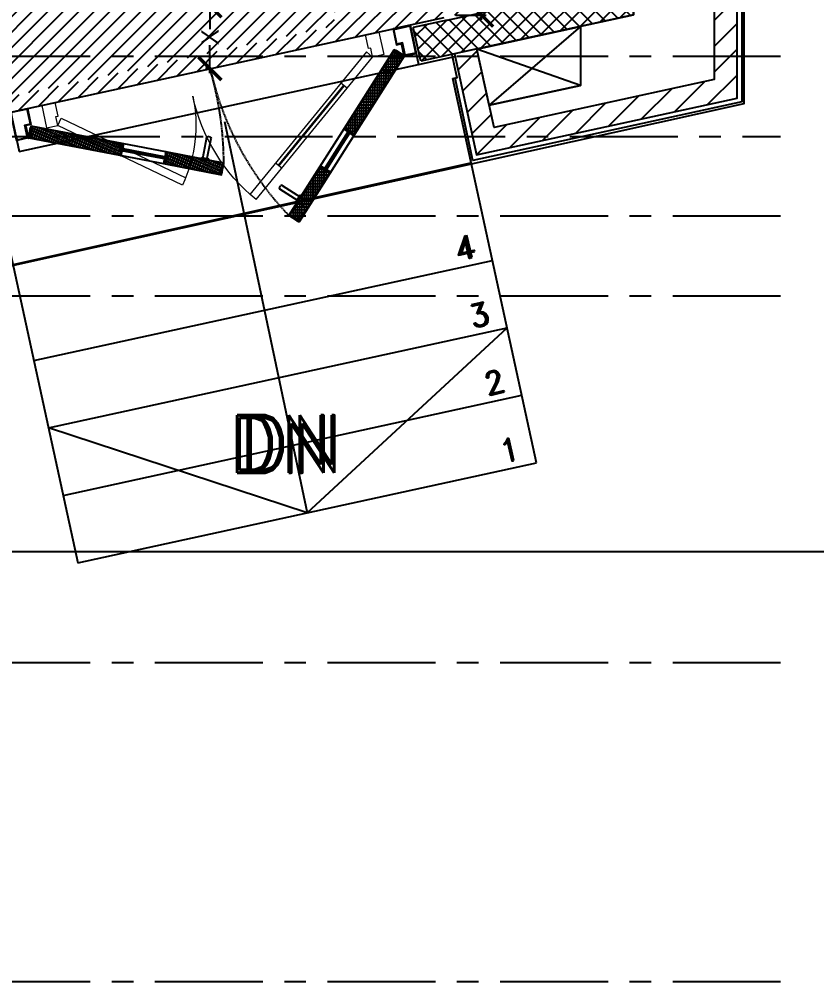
# Model space of a CAD drawing. Header units: millimetres. Extents: x -661525 to 498941, y 282148 to 1359693.
# Drawn here: x -321920 to -318454, y 439052 to 443233 of the extents above; entities that cross this region are included whole.
import ezdxf

# ---------------------------------------------------------------- set-up
doc = ezdxf.new("R2010")
doc.units = ezdxf.units.MM
doc.header["$LTSCALE"] = 2.5
doc.header["$PDMODE"] = 35
doc.header["$PDSIZE"] = 15
doc.linetypes.add('CENTER', pattern=[2, 1.25, -0.25, 0.25, -0.25])
doc.linetypes.add('HIDDEN', pattern=[0.375, 0.25, -0.125])
doc.layers.get('0').update_dxf_attribs({"linetype": 'CONTINUOUS'})
doc.layers.get('DEFPOINTS').update_dxf_attribs({"linetype": 'CONTINUOUS'})
for name, color, linetype in [('00', 5, 'CONTINUOUS'), ('A-ANNO-DIMS-100', 11, 'CONTINUOUS'), ('A-ANNO-GRID', 5, 'CENTER'), ('A-ANNO-TEXT', 7, 'CONTINUOUS'), ('A-DOOR-JAMB', 8, 'CONTINUOUS'), ('A-ELEV', 8, 'CONTINUOUS'), ('A-ELEV-MEDM', 34, 'CONTINUOUS'), ('A-ELEV-THIN', 8, 'CONTINUOUS'), ('A-WALL', 8, 'CONTINUOUS'), ('A-WALL-1', 8, 'CONTINUOUS'), ('A-WALL-PATT-125', 8, 'CONTINUOUS'), ('A-WALL-PATT-150', 8, 'CONTINUOUS'), ('A-WALL-PLAS', 8, 'CONTINUOUS'), ('CEILING', 11, 'CONTINUOUS'), ('I-ANNO-PATT-2.5', 5, 'CONTINUOUS'), ('I-GLAZ', 9, 'CONTINUOUS')]:
    doc.layers.add(name, color=color, linetype=linetype)
doc.layers.add('DOORS', color=10, linetype='CONTINUOUS', lineweight=9)
doc.styles.add('ARIAL', font='arial.ttf')
doc.styles.add('COMPLEX', font='complex.shx', dxfattribs={"width": 0.8})
doc.styles.add('ROMAND', font='ROMAND')
doc.dimstyles.new('TICK100', dxfattribs={"dimtxt": 250, "dimasz": 200, "dimexe": 150, "dimexo": 10, "dimgap": 50, "dimtad": 0, "dimdec": 0, "dimrnd": 5, "dimzin": 1, "dimdsep": 46, "dimtxsty": 'COMPLEX', "dimblk1": 'ARCHTICK', "dimblk2": 'ARCHTICK', "dimsah": 1, "dimcen": 0.09375, "dimdle": 150, "dimclrd": 11, "dimclre": 11, "dimclrt": 7, "dimadec": 0, "dimazin": 0, "dimtfac": 1, "dimtdec": 0, "dimtofl": 0, "dimtmove": 0, "dimatfit": 3, "dimldrblk": 'OPEN90', "dimfxl": 1, "dimtolj": 1, "dimtzin": 1, "dimarcsym": 0})

# ---------------------------------------------------------------- blocks, each defined once
blk = doc.blocks.new('_ARCHTICK')
at = {"color": 0, "linetype": 'ByBlock', "const_width": 0.15}
blk.add_lwpolyline([(-0.5, -0.5), (0.5, 0.5)], dxfattribs=at)
blk = doc.blocks.new('*D276')
at = {"layer": 'CEILING', "color": 8, "lineweight": -2, "transparency": 16777216}
for p, q in [((-321091.2, 443311.8), (-321091.2, 443189.5)), ((-321091.2, 443291.8), (-321111.2, 443291.8)), ((-321091.2, 442998.6), (-321091.2, 443120.8)), ((-321089.3, 443018.6), (-321111.2, 443018.6))]:
    blk.add_line(p, q, dxfattribs=at)
at = {"layer": 'DEFPOINTS', "color": 0, "transparency": 16777216}
for p in [(-321091.2, 443291.8), (-321091.2, 443018.6), (-321089.3, 443018.6)]:
    blk.add_point(p, dxfattribs=at)
at = {"layer": 'CEILING', "color": 8, "lineweight": -2, "transparency": 16777216, "xscale": 100, "yscale": 100, "zscale": 100}
for p, rotation in [((-321091.2, 443291.8), 90), ((-321091.2, 443018.6), 270)]:
    blk.add_blockref('_ARCHTICK', p, dxfattribs=dict(at, rotation=rotation))
at = {"layer": 'CEILING', "color": 1, "transparency": 16777216, "insert": (-321091.2, 443155.2), "char_height": 75, "attachment_point": 5, "rotation": 90, "style": 'ARIAL'}
blk.add_mtext('\\A1;X', dxfattribs=at)
blk = doc.blocks.new('*D279')
at = {"layer": 'CEILING', "color": 8, "lineweight": -2, "transparency": 16777216}
for p, q in [((-319910.9, 444195.2), (-319910.9, 443794.7)), ((-319914.1, 444175.2), (-319890.9, 444175.2)), ((-319910.9, 443231.1), (-319910.9, 443631.6)), ((-320023.4, 443251.1), (-319890.9, 443251.1))]:
    blk.add_line(p, q, dxfattribs=at)
at = {"layer": 'DEFPOINTS', "color": 0, "transparency": 16777216}
for p in [(-319914.1, 444175.2), (-319910.9, 444175.2), (-320023.4, 443251.1)]:
    blk.add_point(p, dxfattribs=at)
at = {"layer": 'CEILING', "color": 8, "lineweight": -2, "transparency": 16777216, "xscale": 100, "yscale": 100, "zscale": 100}
for p, rotation in [((-319910.9, 444175.2), 90), ((-319910.9, 443251.1), 270)]:
    blk.add_blockref('_ARCHTICK', p, dxfattribs=dict(at, rotation=rotation))
at = {"layer": 'CEILING', "color": 1, "transparency": 16777216, "insert": (-319910.9, 443713.1), "char_height": 75, "attachment_point": 5, "rotation": 90, "style": 'ARIAL'}
blk.add_mtext('\\A1;EQ.', dxfattribs=at)
blk = doc.blocks.new('DOOR HANDLE IN PLAN')
at = {"color": 0, "ltscale": 25}
for p, q in [((62658.6, 114796), (62658.6, 114806)), ((62663.6, 114811), (62758.6, 114811)), ((62758.6, 114791), (62663.6, 114791)), ((62752.6, 114817), (62758.6, 114817)), ((62752.6, 114817), (62752.6, 114785)), ((62752.6, 114785), (62758.6, 114785))]:
    blk.add_line(p, q, dxfattribs=at)
for centre, start, end in [((62663.6, 114806), 90, 180), ((62663.6, 114796), 180, 270)]:
    blk.add_arc(centre, 5, start, end, dxfattribs=at)
blk = doc.blocks.new('door frame')
at = {"layer": 'A-DOOR-JAMB'}
blk.add_lwpolyline([(265482.3, 912565.9), (265492.3, 912565.9), (265492.3, 912563.9), (265484.3, 912563.9), (265484.3, 912517.9), (265539.3, 912517.9), (265539.3, 912492.9), (265605.3, 912492.9), (265605.3, 912563.9), (265597.3, 912563.9), (265597.3, 912565.9), (265607.3, 912565.9), (265607.3, 912490.9), (265537.3, 912490.9), (265537.3, 912515.9), (265482.3, 912515.9), (265482.3, 912565.9)], dxfattribs=at)
at = {"layer": 'DEFPOINTS'}
blk.add_lwpolyline([(265492.3, 912565.9), (265597.3, 912565.9)], dxfattribs=at)
blk = doc.blocks.new('900d')
at = {"layer": 'DOORS', "color": 8, "linetype": 'ByBlock'}
blk.add_line((-899.1, 0), (600.9, 0), dxfattribs=at)
at = {"layer": 'DOORS', "color": 84}
for p, q in [((-849.1, -100), (-827.4, -72.6)), ((-827.4, -72.6), (-201.4, -569.6)), ((529.4, -72.4), (56.4, -440.2)), ((550.9, -100), (529.4, -72.4)), ((-222.6, -597.5), (-849.1, -100)), ((77.2, -468.3), (550.9, -100)), ((-712.4, -208.6), (-690.6, -181.2)), ((-360, -488.4), (-338.2, -461))]:
    blk.add_line(p, q, dxfattribs=at)
at = {"layer": 'DOORS', "color": 4}
for p, q in [((-350.3, -476.3), (-702.7, -196.4)), ((-347.8, -473.1), (-700.3, -193.3))]:
    blk.add_line(p, q, dxfattribs=at)
at = {"layer": 'DOORS', "color": 84}
for points in [[(-839.1, 0), (-899.1, 0), (-899.1, -100), (-849.1, -100), (-849.1, -60), (-839.1, -60)], [(540.9, 0), (600.9, 0), (600.9, -100), (550.9, -100), (550.9, -60), (540.9, -60)]]:
    blk.add_lwpolyline(points, close=True, dxfattribs=at)
for centre, radius, start, end in [((-849.1, -100), 800, 321.5499, 0), ((550.9, -100), 600, 180, 217.8707)]:
    blk.add_arc(centre, radius, start, end, dxfattribs=at)

msp = doc.modelspace()

# ---------------------------------------------------------------- hatches: boundary and pattern name
at = {"layer": 'A-WALL-PATT-125'}
h = msp.add_hatch(dxfattribs=at)
h.set_pattern_fill('ANSI31', color=254, scale=25, angle=360, style=0)
h.set_pattern_definition([(45, (255900.18, -437222.61), (-56.126601, 56.126601), [])])
h.paths.add_polyline_path([(-320028.9, 443083), (-319933, 442643.4), (-318800.6, 442890.4), (-318800.6, 443652.8), (-319250.6, 443652.8), (-319250.6, 443552.8), (-318900.6, 443552.8), (-318900.6, 442970.9), (-319856.6, 442762.4), (-319931.2, 443104.4)])
at = {"layer": 'A-WALL-PATT-150'}
h = msp.add_hatch(dxfattribs=at)
h.set_pattern_fill('ANSI37', color=254, scale=15, angle=360, style=0)
h.set_pattern_definition([(45, (2e-09, -328214.335), (-33.6759605, 33.6759605), []), (135, (2e-09, -328214.335), (-33.6759605, -33.6759605), [])])
h.paths.add_polyline_path([(-319466.9, 443359.2), (-319434.9, 443212.6), (-319250.6, 443252.8), (-319250.6, 443652.8), (-319400.6, 443652.8), (-319400.6, 443373.6)])
h.paths.add_polyline_path([(-319434.9, 443212.6), (-319466.9, 443359.2), (-320207.4, 443197.6), (-320175.5, 443051.1)])
at = {"layer": 'CEILING', "transparency": 33554607}
h = msp.add_hatch(dxfattribs=at)
h.set_pattern_fill('ANSI31', color=254, scale=15)
h.set_pattern_definition([(45, (-674992.925, 1033030.065), (-33.6759605, 33.6759605), [])])
h.paths.add_polyline_path([(-322689.3, 442555), (-322713.1, 442664.3), (-324225.6, 442334.4), (-324225.6, 442219.9)])
h.paths.add_polyline_path([(-320550.6, 443204.7), (-320550.6, 443291.8), (-324100.6, 443291.8), (-324100.6, 443097.6), (-322584.3, 443097.6), (-322584.3, 442761.1)], flags=0)
h.paths.add_polyline_path([(-319300.6, 445129.8), (-319480.6, 445129.8), (-319480.6, 444175.2), (-319300.6, 444175.2)])
h.paths.add_polyline_path([(-320550.6, 443204.7), (-320550.6, 443291.8), (-324100.6, 443291.8), (-324100.6, 443097.6), (-322584.3, 443097.6), (-322584.3, 442761.1)], flags=16)
h.paths.add_polyline_path([(-324100.6, 442761.1), (-324148.5, 442761.1), (-324148.5, 443097.6), (-324100.6, 443097.6), (-324100.6, 443291.8), (-324225.6, 443291.8), (-324225.6, 442334.4), (-319836.3, 443291.8), (-324100.6, 443291.8), (-324100.6, 443097.6), (-322584.3, 443097.6), (-322584.3, 442761.1), (-324100.6, 442430.3)])
h.paths.add_polyline_path([(-322584.3, 442761.1), (-324100.6, 442761.1), (-324100.6, 442430.3)], flags=17)
h.paths.add_polyline_path([(-320100.6, 445112.1), (-320550.6, 445112.1), (-320550.6, 444175.2), (-320181.9, 444175.2, -0.359988), (-320100.6, 444273.4)])
h.paths.add_polyline_path([(-319480.6, 445129.8), (-320001.6, 445129.8), (-320001.6, 445112.1), (-320081.9, 445112.1), (-320081.9, 444275.2, -0.414214), (-319981.9, 444175.2), (-319480.6, 444175.2)])
h.paths.add_polyline_path([(-319300.6, 444175.2), (-319480.6, 444175.2), (-319480.6, 443438), (-320081.9, 443306.9), (-320081.9, 443291.8), (-319836.6, 443291.8), (-319412.6, 443384.3), (-319412.6, 443665.8), (-319306.6, 443665.8), (-319300.6, 443667.8)])
h.paths.add_polyline_path([(-319480.6, 444175.2), (-319981.9, 444175.2, -0.414214), (-320081.9, 444075.2), (-320081.9, 443306.9), (-319480.6, 443438)])
h.paths.add_polyline_path([(-320100.6, 444077, -0.359988), (-320181.9, 444175.2), (-320550.6, 444175.2), (-320550.6, 443291.8), (-320100.6, 443291.8)])
h.paths.add_polyline_path([(-320550.6, 444175.2), (-320857.1, 444175.2), (-320857.1, 443891.8), (-320857.1, 443291.8), (-320550.6, 443291.8)])
h.paths.add_polyline_path([(-319480.6, 453554.4), (-320100.6, 453554.4), (-320100.6, 453491.8), (-319657.1, 453491.8), (-319657.1, 452891.8), (-319657.1, 452291.8), (-319657.1, 451691.8), (-319657.1, 451091.8), (-319657.1, 450491.8), (-319657.1, 449891.8), (-319657.1, 449291.8), (-319657.1, 448691.8), (-319480.6, 448691.8)])
h.paths.add_polyline_path([(-319300.6, 453554.4), (-319480.6, 453554.4), (-319480.6, 448691.8), (-319300.6, 448691.8), (-319300.6, 448841.8), (-319412.6, 448841.8), (-319412.6, 449465.8), (-319300.6, 449465.8), (-319300.6, 451241.8), (-319412.6, 451241.8), (-319412.6, 451865.8), (-319300.6, 451865.8)])
h.paths.add_polyline_path([(-319480.6, 448691.8), (-319657.1, 448691.8), (-319657.1, 448091.8), (-319657.1, 447491.8), (-319657.1, 446891.8), (-320100.6, 446891.8), (-320100.6, 446360.1), (-319891.1, 446360.1), (-319480.6, 446449.6)])
h.paths.add_polyline_path([(-319300.6, 448691.8), (-319480.6, 448691.8), (-319480.6, 446449.6), (-319891.1, 446360.1), (-319424.6, 446360.1), (-319424.6, 446477.8), (-319300.6, 446477.8)])
h.paths.add_polyline_path([(-320100.6, 446891.8), (-320257.1, 446891.8), (-320550.6, 446891.8), (-320550.6, 446360.1), (-320100.6, 446360.1)])
h.paths.add_polyline_path([(-320550.6, 446891.8), (-320857.1, 446891.8), (-320857.1, 446291.8), (-320857.1, 446149.5), (-320649.6, 446194.7), (-320649.6, 446360.1), (-320550.6, 446360.1)], flags=17)
h.paths.add_polyline_path([(-321237.6, 453903.8), (-321818.3, 453903.8), (-321818.3, 453802.8), (-321237.6, 453802.8)])
h.paths.add_polyline_path([(-320100.6, 453641.8), (-320550.6, 453641.8), (-320550.6, 453554.4), (-320100.6, 453554.4)])
h.paths.add_polyline_path([(-320100.6, 453554.4), (-320550.6, 453554.4), (-320550.6, 453491.8), (-320257.1, 453491.8), (-320100.6, 453491.8)])
h.paths.add_polyline_path([(-319412.6, 454091.8), (-320013.6, 454091.8), (-320013.6, 453903.8), (-319412.6, 453903.8)])
h.paths.add_polyline_path([(-319412.6, 453903.8), (-320013.6, 453903.8), (-320013.6, 453802.8), (-319480.6, 453802.8), (-319480.6, 453554.4), (-319300.6, 453554.4), (-319300.6, 453641.8), (-319412.6, 453641.8)])
h.paths.add_polyline_path([(-319480.6, 453802.8), (-320013.6, 453802.8), (-320013.6, 453641.8), (-320100.6, 453641.8), (-320100.6, 453554.4), (-319480.6, 453554.4)])
h.paths.add_polyline_path([(-324100.6, 453641.8), (-324213.6, 453641.8), (-324213.6, 453554.4), (-324100.6, 453554.4)])
h.paths.add_polyline_path([(-324100.6, 453554.4), (-324213.6, 453554.4), (-324213.6, 451041.8), (-324213.6, 450041.8), (-324213.6, 448791.8), (-324213.6, 448691.8), (-324100.6, 448691.8)])
h.paths.add_polyline_path([(-324100.6, 448691.8), (-324213.6, 448691.8), (-324213.6, 447791.8), (-324213.6, 446691.8), (-324213.6, 445691.8), (-324213.6, 443978.9), (-324218.3, 443291.8), (-324100.6, 443291.8), (-324100.6, 444981.8), (-323857.1, 445034.9), (-323857.1, 445091.8), (-323857.1, 445495.4), (-324100.6, 445442.3)])
h.paths.add_polyline_path([(-323382.6, 453802.8), (-324013.6, 453802.8), (-324013.6, 453641.8), (-324100.6, 453641.8), (-324100.6, 445442.3), (-323857.1, 445495.4), (-323857.1, 445691.8), (-323857.1, 446291.8), (-323857.1, 446891.8), (-323857.1, 447491.8), (-323857.1, 448091.8), (-323857.1, 448691.8), (-323857.1, 449291.8), (-323857.1, 449891.8), (-323857.1, 450491.8), (-323857.1, 451091.8), (-323857.1, 451691.8), (-323857.1, 452291.8), (-323857.1, 452891.8), (-323857.1, 453491.8), (-323257.1, 453491.8), (-322657.1, 453491.8), (-322057.1, 453491.8), (-321457.1, 453491.8), (-320857.1, 453491.8), (-320550.6, 453491.8), (-320550.6, 453641.8), (-320637.6, 453641.8), (-320637.6, 453791.8), (-321237.6, 453791.8), (-321818.3, 453794.1), (-321818.3, 453554.4), (-323382.6, 453554.4)])
h.paths.add_polyline_path([(-324687.6, 442945.1, -0.380122), (-324787, 443033.3), (-326282.3, 442856.4, -0.449147), (-326381.6, 442744.6), (-326381.6, 442604.4), (-325939.2, 442604.4), (-325939.2, 442267.9), (-326381.6, 442267.9), (-326381.6, 441932.8), (-324687.6, 442302.3)])
h.paths.add_polyline_path([(-324687.6, 443978.9), (-326381.6, 443978.9), (-326381.6, 442944.6, -0.380122), (-326282.3, 442856.4), (-324787, 443033.3, -0.449147), (-324687.6, 443145.1)])
h.paths.add_polyline_path([(-324587.6, 443045.1, -0.414214), (-324687.6, 442945.1), (-324687.6, 442302.3), (-324550.6, 442332.2)])
h.paths.add_polyline_path([(-324237.6, 443098.3), (-324550.6, 443061.3), (-324550.6, 442332.2), (-324687.6, 442302.3), (-324687.6, 442119.1), (-324237.6, 442217.2)])
h.paths.add_polyline_path([(-324237.6, 443978.9), (-324550.6, 443978.9), (-324550.6, 443061.3), (-324237.6, 443098.3)])
h.paths.add_polyline_path([(-324550.6, 443978.9), (-324687.6, 443978.9), (-324687.6, 443145.1, -0.380122), (-324588.3, 443056.8), (-324550.6, 443061.3)])
h.paths.add_polyline_path([(-328075.6, 443978.9), (-328100.6, 443990.9), (-328100.6, 441557.9), (-328075.6, 441494.8)])
h.paths.add_polyline_path([(-328100.6, 443978.9), (-328525.6, 443978.9), (-328525.6, 443478.9), (-328525.6, 442590.9), (-328175, 442632.4, -0.375232), (-328100.6, 442741)])
h.paths.add_polyline_path([(-326381.6, 443978.9), (-328015.1, 443978.9), (-328075.6, 443978.9), (-328075.6, 442744.2, -0.380122), (-327976.3, 442655.9), (-326481, 442832.9, -0.449147), (-326381.6, 442944.6)])
h.paths.add_polyline_path([(-327503.4, 442604.4), (-326381.6, 442604.4), (-326381.6, 442744.6, -0.380122), (-326481, 442832.9), (-327976.3, 442655.9, -0.449147), (-328075.6, 442544.2), (-328075.6, 441563.3), (-326381.6, 441932.8), (-326381.6, 442267.9), (-327503.4, 442267.9)])
h.paths.add_polyline_path([(-328100.6, 442547.3, -0.309428), (-328175, 442632.4), (-328525.6, 442590.9), (-328525.6, 441702.9), (-328525.6, 441396.6), (-328075.6, 441494.8), (-328075.6, 441563.3), (-328100.6, 441557.9)])
h.paths.add_polyline_path([(-328307.1, 441885.2), (-328307.1, 442103.2), (-328461.7, 442103.2), (-328461.7, 441885.2)], flags=24)
h.paths.add_polyline_path([(-328405, 443413.5), (-328192.6, 443413.5), (-328192.6, 443568), (-328405, 443568)], flags=24)
h.paths.add_polyline_path([(-328307.1, 443176.3), (-328307.1, 443394.3), (-328461.7, 443394.3), (-328461.7, 443176.3)], flags=24)
h.paths.add_polyline_path([(-327337.2, 443415.7), (-327119.2, 443415.7), (-327119.2, 443570.3), (-327337.2, 443570.3)], flags=24)
h.paths.add_polyline_path([(-324567, 443413.5), (-324354.6, 443413.5), (-324354.6, 443568), (-324567, 443568)], flags=9)
h.paths.add_polyline_path([(-324137.1, 449489), (-323924.8, 449489), (-323924.8, 449643.6), (-324137.1, 449643.6)], flags=9)
h.paths.add_polyline_path([(-321013.4, 453536), (-321013.4, 453748.3), (-321168, 453748.3), (-321168, 453536)], flags=24)
h.paths.add_polyline_path([(-320578.1, 444366.7), (-320360.1, 444366.7), (-320360.1, 444521.3), (-320578.1, 444521.3)], flags=9)
h.paths.add_polyline_path([(-320857.1, 446149.5), (-320857.1, 444175.2), (-320550.6, 444175.2), (-320550.6, 445112.1), (-320649.6, 445112.1), (-320649.6, 446194.7)])
h.paths.add_polyline_path([(-321012.8, 443101.6), (-321012.8, 443209), (-321167.3, 443209), (-321167.3, 443101.6)], flags=8)
h = msp.add_hatch(dxfattribs=at)
h.set_pattern_fill('ANSI31', color=256, scale=15)
h.set_pattern_definition([(45, (-320550.645, 442761.084), (-33.67596, 33.67596), [])])
h.paths.add_polyline_path([(-320550.6, 443204.7), (-320550.6, 443291.8), (-324100.6, 443291.8), (-324100.6, 443097.6), (-322584.3, 443097.6), (-322584.3, 442761.1)])
h.paths.add_polyline_path([(-321012.8, 443101.6), (-321012.8, 443209), (-321167.3, 443209), (-321167.3, 443101.6)], flags=25)
at = {"layer": 'I-ANNO-PATT-2.5', "ltscale": 25}
h = msp.add_hatch(dxfattribs=at)
h.set_pattern_fill('ANSI33', color=254, scale=2.4, angle=314.6799, style=0)
h.set_pattern_definition([(179.67990645, (-491770.604, -2213532.536), (-0.070950544, -12.69980102), []), (179.67990645, (-491776.918, -2213526.15), (-0.070950544, -12.69980102), [6.349999605, -3.174999803])])
h.paths.add_polyline_path([(-320290.4, 443099.5), (-320293.6, 443094.5), (-320251.3, 443067.7), (-320248.1, 443072.8)], flags=17)
h.paths.add_polyline_path([(-320248.1, 443072.8), (-320463.8, 442732.9), (-320506, 442759.7), (-320290.4, 443099.5)])
at = {"layer": 'I-ANNO-PATT-2.5', "linetype": 'ByBlock'}
h = msp.add_hatch(dxfattribs=at)
h.set_pattern_fill('SACNCR', color=254, scale=1.2, angle=44.6799, style=0)
h.set_pattern_definition([(269.67990645, (-491767.0506, -2213529.022), (2.3812126914, -0.013303227), []), (269.67990645, (-491768.248, -2213530.206), (2.3812126914, -0.013303227), [0, -2.381249852])])
h.paths.add_polyline_path([(-320290.4, 443099.5), (-320293.6, 443094.5), (-320251.3, 443067.7), (-320248.1, 443072.8)])
at = {"layer": 'I-ANNO-PATT-2.5', "ltscale": 25}
h = msp.add_hatch(dxfattribs=at)
h.set_pattern_fill('ANSI33', color=254, scale=2.4, angle=292.5177, style=0)
h.set_pattern_definition([(157.5177051, (-145368.589, -2102951.771), (-4.85645333, -11.7347706), []), (157.5177051, (-145372.028, -2102943.475), (-4.85645333, -11.7347706), [6.349999605, -3.174999803])])
h.paths.add_polyline_path([(-321868.2, 442768.1), (-321862.3, 442767), (-321871.7, 442717.9), (-321877.6, 442719)], flags=17)
h.paths.add_polyline_path([(-321877.6, 442719), (-321482.4, 442643), (-321472.9, 442692.1), (-321868.2, 442768.1)])
at = {"layer": 'I-ANNO-PATT-2.5', "linetype": 'ByBlock'}
h = msp.add_hatch(dxfattribs=at)
h.set_pattern_fill('SACNCR', color=254, scale=1.2, angle=22.5177, style=0)
h.set_pattern_definition([(247.51770512, (-145363.9732, -2102949.857), (2.2002694873, -0.910584999), []), (247.51770512, (-145365.5286, -2102950.5018), (2.2002694873, -0.910584999), [0, -2.381249852])])
h.paths.add_polyline_path([(-321868.2, 442768.1), (-321862.3, 442767), (-321871.7, 442717.9), (-321877.6, 442719)])
h = msp.add_hatch(dxfattribs=at)
h.set_pattern_fill('SACNCR', color=254, scale=1.2, angle=44.6799, style=0)
h.set_pattern_definition([(269.67990645, (-491770.6036, -2213532.536), (2.3812126914, -0.013303227), []), (269.67990645, (-491771.801, -2213533.72), (2.3812126914, -0.013303227), [0, -2.381249852])])
h.paths.add_polyline_path([(-320465.5, 442734), (-320465.5, 442734), (-320467.1, 442731.5), (-320464.6, 442729.8), (-320466.2, 442727.3), (-320484.7, 442739.1), (-320481.5, 442744.2)])
h.paths.add_polyline_path([(-320504.3, 442758.6), (-320504.3, 442758.6), (-320505.9, 442756.1), (-320508.5, 442757.7), (-320510.1, 442755.2), (-320491.5, 442743.4), (-320488.3, 442748.5)])
h.paths.add_polyline_path([(-320572.6, 442565.1), (-320572.6, 442565.1), (-320571, 442567.7), (-320568.5, 442566), (-320566.9, 442568.6), (-320585.5, 442580.4), (-320588.7, 442575.3)])
h.paths.add_polyline_path([(-320611.5, 442589.8), (-320611.5, 442589.8), (-320609.9, 442592.3), (-320612.4, 442593.9), (-320610.8, 442596.4), (-320592.2, 442584.7), (-320595.4, 442579.6)])
at = {"layer": 'I-ANNO-PATT-2.5', "ltscale": 25}
h = msp.add_hatch(dxfattribs=at)
h.set_pattern_fill('ANSI35', color=254, scale=1.2, angle=269.6799, style=0)
h.set_pattern_definition([(134.67990645, (-491770.6036, -2213532.536), (-4.515142516, -4.464972905), []), (134.67990645, (-491770.5786, -2213528.046), (-4.515142516, -4.464972905), [7.937499506, -1.587499901, 0, -1.587499901])])
h.paths.add_polyline_path([(-320516.3, 442689.4), (-320587.9, 442576.6), (-320590, 442576.1), (-320594.2, 442578.8), (-320594.6, 442580.9), (-320489.1, 442747.2), (-320487, 442747.6), (-320482.8, 442745), (-320482.3, 442742.9)])
at = {"layer": 'I-ANNO-PATT-2.5', "linetype": 'ByBlock'}
h = msp.add_hatch(dxfattribs=at)
h.set_pattern_fill('SACNCR', color=254, scale=1.2, angle=22.5177, style=0)
h.set_pattern_definition([(247.51770512, (-145368.5893, -2102951.771), (2.2002694873, -0.910584999), []), (247.51770512, (-145370.1447, -2102952.416), (2.2002694873, -0.910584999), [0, -2.381249852])])
h.paths.add_polyline_path([(-321482, 442645), (-321482, 442645), (-321479, 442644.4), (-321479.6, 442641.5), (-321476.7, 442640.9), (-321472.5, 442662.5), (-321478.4, 442663.7)])
h.paths.add_polyline_path([(-321473.3, 442690.2), (-321473.3, 442690.2), (-321470.4, 442689.6), (-321469.8, 442692.6), (-321466.8, 442692), (-321471, 442670.4), (-321476.9, 442671.5)])
h.paths.add_polyline_path([(-321285.6, 442607.2), (-321285.6, 442607.2), (-321288.5, 442607.8), (-321289.1, 442604.9), (-321292, 442605.4), (-321287.9, 442627), (-321282, 442625.9)])
h.paths.add_polyline_path([(-321276.9, 442652.4), (-321276.9, 442652.4), (-321279.8, 442653), (-321279.3, 442655.9), (-321282.2, 442656.5), (-321286.4, 442634.9), (-321280.5, 442633.8)])
at = {"layer": 'I-ANNO-PATT-2.5', "ltscale": 25}
h = msp.add_hatch(dxfattribs=at)
h.set_pattern_fill('ANSI35', color=254, scale=1.2, angle=247.5177, style=0)
h.set_pattern_definition([(112.51770512, (-145368.589, -2102951.771), (-5.865883474, -2.431852393), []), (112.51770512, (-145366.872, -2102947.622), (-5.865883474, -2.431852393), [7.937499506, -1.587499901, 0, -1.587499901])])
h.paths.add_polyline_path([(-321414.7, 442651.4), (-321283.5, 442626.2), (-321281.7, 442627.4), (-321280.8, 442632.3), (-321282, 442634), (-321475.4, 442671.2), (-321477.2, 442670), (-321478.1, 442665.1), (-321476.9, 442663.4)])
h = msp.add_hatch(dxfattribs=at)
h.set_pattern_fill('ANSI33', color=254, scale=2.4, angle=292.5177, style=0)
h.set_pattern_definition([(157.5177051, (-145368.589, -2102951.773), (-4.85645333, -11.7347706), []), (157.5177051, (-145372.028, -2102943.477), (-4.85645333, -11.7347706), [6.349999605, -3.174999803])])
h.paths.add_polyline_path([(-321276.5, 442654.4), (-321286, 442605.3), (-321040.5, 442558.1), (-321031, 442607.2), (-321276.5, 442654.4)])
h.paths.add_polyline_path([(-321031, 442607.2), (-321036.9, 442608.3), (-321046.3, 442559.2), (-321040.5, 442558.1)], flags=17)
at = {"layer": 'I-ANNO-PATT-2.5', "linetype": 'ByBlock'}
h = msp.add_hatch(dxfattribs=at)
h.set_pattern_fill('SACNCR', color=254, scale=1.2, angle=22.5177, style=0)
h.set_pattern_definition([(247.51770512, (-145368.5887, -2102951.7726), (2.2002694873, -0.910584999), []), (247.51770512, (-145370.1441, -2102952.4174), (2.2002694873, -0.910584999), [0, -2.381249852])])
h.paths.add_polyline_path([(-321031, 442607.2), (-321036.9, 442608.3), (-321046.3, 442559.2), (-321040.5, 442558.1)])
at = {"layer": 'I-ANNO-PATT-2.5', "ltscale": 25}
h = msp.add_hatch(dxfattribs=at)
h.set_pattern_fill('ANSI33', color=254, scale=2.4, angle=314.6799, style=0)
h.set_pattern_definition([(179.67990645, (-491770.603, -2213532.537), (-0.070950544, -12.69980102), []), (179.67990645, (-491776.917, -2213526.152), (-0.070950544, -12.69980102), [6.349999605, -3.174999803])])
h.paths.add_polyline_path([(-320613.2, 442590.8), (-320571, 442564), (-320704.9, 442353), (-320747.1, 442379.8), (-320613.2, 442590.8)])
h.paths.add_polyline_path([(-320747.1, 442379.8), (-320743.9, 442384.8), (-320701.7, 442358), (-320704.9, 442353)], flags=17)
at = {"layer": 'I-ANNO-PATT-2.5', "linetype": 'ByBlock'}
h = msp.add_hatch(dxfattribs=at)
h.set_pattern_fill('SACNCR', color=254, scale=1.2, angle=44.6799, style=0)
h.set_pattern_definition([(269.67990645, (-491770.6025, -2213532.5371), (2.3812126914, -0.013303227), []), (269.67990645, (-491771.7998, -2213533.721), (2.3812126914, -0.013303227), [0, -2.381249852])])
h.paths.add_polyline_path([(-320747.1, 442379.8), (-320743.9, 442384.8), (-320701.7, 442358), (-320704.9, 442353)])

# ---------------------------------------------------------------- linework, layer by layer
at = {"layer": '00', "color": 254}
msp.add_lwpolyline([(-319480.6, 443201.6), (-319877.9, 442859.1), (-319480.6, 442945.7), (-319931.2, 443103.3)], dxfattribs=at)
msp.add_lwpolyline([(-319931.2, 443103.3), (-319480.6, 443201.6), (-319480.6, 442945.7), (-319877.9, 442859.1)], close=True, dxfattribs=at)
at = {"layer": '00', "color": 254, "linetype": 'HIDDEN', "ltscale": 5}
for centre, radius, start, end in [((-322494.2, 442602.7), 1463.2, 0.1965, 16.4719), ((-319798.8, 443298.8), 1320.8, 192.2785, 224.0583)]:
    msp.add_arc(centre, radius, start, end, dxfattribs=at)
at = {"layer": 'A-ANNO-DIMS-100', "color": 254}
msp.add_lwpolyline([(-327559.3, 440920.5), (-326225.6, 440920.5), (-317766.3, 440920.5), (-317766.3, 455732.8), (-329125.6, 455732.8), (-329125.6, 454732.8), (-318770.6, 454732.8), (-318770.6, 442866.2), (-328155.6, 440788.5)], dxfattribs=at)
at = {"layer": 'A-ANNO-GRID', "color": 252, "ltscale": 150}
for p, q in [((-318611.4, 443071), (-398800.6, 443071)), ((-318611.4, 442377.5), (-399510, 442377.5)), ((-318611.4, 442030.7), (-352350.5, 442030.7)), ((-318611.4, 440436.8), (-398777.6, 440436.8)), ((-318611.4, 439051.8), (-398777.6, 439051.8))]:
    msp.add_line(p, q, dxfattribs=at)
msp.add_lwpolyline([(-401872.6, 443528.5), (-399197.4, 443528.5), (-399027.2, 442724.3), (-318611.4, 442724.3)], dxfattribs=at)
at = {"layer": 'A-ELEV', "color": 254}
msp.add_line((-319955.9, 442607.7), (-327218.6, 440992.9), dxfattribs=at)
msp.add_line((-319955.9, 442607.7), (-327218.6, 440992.9), dxfattribs=at)
at = {"layer": 'A-ELEV'}
msp.add_line((-319953.3, 442609.7), (-327216, 440994.9), dxfattribs=at)
msp.add_line((-319953.3, 442609.7), (-327216, 440994.9), dxfattribs=at)
at = {"layer": 'A-ELEV', "color": 254}
for points in [[(-320614, 442591.4), (-320506.9, 442760.2)], [(-320463, 442732.4), (-320570.1, 442563.5)], [(-321276.3, 442655.4), (-321472.7, 442693.1)], [(-321482.6, 442642.1), (-321286.1, 442604.3)]]:
    msp.add_lwpolyline(points, dxfattribs=at)
at = {"layer": 'A-ELEV-MEDM', "color": 254}
for points in [[(-320506, 442759.7), (-320506.9, 442760.2), (-320291.2, 443100.1), (-320290.4, 443099.5)], [(-320248.1, 443072.8), (-320463.8, 442732.9), (-320506, 442759.7), (-320290.4, 443099.5), (-320248.1, 443072.8)], [(-320290.4, 443099.5), (-320293.6, 443094.5), (-320251.3, 443067.7), (-320248.1, 443072.8), (-320290.4, 443099.5)], [(-320248.1, 443072.8), (-320247.3, 443072.2), (-320463, 442732.4), (-320463.8, 442732.9)], [(-321877.6, 442719), (-321482.4, 442643), (-321472.9, 442692.1), (-321868.2, 442768.1), (-321877.6, 442719)], [(-321868.2, 442768.1), (-321862.3, 442767), (-321871.7, 442717.9), (-321877.6, 442719), (-321868.2, 442768.1)], [(-321472.9, 442692.1), (-321472.7, 442693.1), (-321868, 442769.1), (-321868.2, 442768.1)], [(-320504.3, 442758.6), (-320504.3, 442758.6), (-320505.9, 442756.1), (-320508.5, 442757.7), (-320510.1, 442755.2), (-320491.5, 442743.4), (-320488.3, 442748.5), (-320504.3, 442758.6)], [(-321877.6, 442719), (-321877.8, 442718), (-321482.6, 442642.1), (-321482.4, 442643)], [(-320465.5, 442734), (-320465.5, 442734), (-320467.1, 442731.5), (-320464.6, 442729.8), (-320466.2, 442727.3), (-320484.7, 442739.1), (-320481.5, 442744.2), (-320465.5, 442734)], [(-321473.3, 442690.2), (-321473.3, 442690.2), (-321470.4, 442689.6), (-321469.8, 442692.6), (-321466.8, 442692), (-321471, 442670.4), (-321476.9, 442671.5), (-321473.3, 442690.2)], [(-321482, 442645), (-321482, 442645), (-321479, 442644.4), (-321479.6, 442641.5), (-321476.7, 442640.9), (-321472.5, 442662.5), (-321478.4, 442663.7), (-321482, 442645)], [(-321276.9, 442652.4), (-321276.9, 442652.4), (-321279.8, 442653), (-321279.3, 442655.9), (-321282.2, 442656.5), (-321286.4, 442634.9), (-321280.5, 442633.8), (-321276.9, 442652.4)], [(-321031, 442607.2), (-321030.8, 442608.2), (-321276.3, 442655.4), (-321276.5, 442654.4)], [(-321285.6, 442607.2), (-321285.6, 442607.2), (-321288.5, 442607.8), (-321289.1, 442604.9), (-321292, 442605.4), (-321287.9, 442627), (-321282, 442625.9), (-321285.6, 442607.2)], [(-321286, 442605.3), (-321286.1, 442604.3), (-321040.6, 442557.1), (-321040.5, 442558.1)], [(-321031, 442607.2), (-321036.9, 442608.3), (-321046.3, 442559.2), (-321040.5, 442558.1), (-321031, 442607.2)], [(-320747.1, 442379.8), (-320748, 442380.3), (-320614, 442591.4), (-320613.2, 442590.8)], [(-320611.5, 442589.8), (-320611.5, 442589.8), (-320609.9, 442592.3), (-320612.4, 442593.9), (-320610.8, 442596.4), (-320592.2, 442584.7), (-320595.4, 442579.6), (-320611.5, 442589.8)], [(-320571, 442564), (-320570.1, 442563.5), (-320704.1, 442352.4), (-320704.9, 442353)], [(-320572.6, 442565.1), (-320572.6, 442565.1), (-320571, 442567.7), (-320568.5, 442566), (-320566.9, 442568.6), (-320585.5, 442580.4), (-320588.7, 442575.3), (-320572.6, 442565.1)], [(-320747.1, 442379.8), (-320743.9, 442384.8), (-320701.7, 442358), (-320704.9, 442353), (-320747.1, 442379.8)]]:
    msp.add_lwpolyline(points, dxfattribs=at)
for points in [[(-321276.5, 442654.4), (-321286, 442605.3), (-321040.5, 442558.1), (-321031, 442607.2), (-321276.5, 442654.4)], [(-320613.2, 442590.8), (-320571, 442564), (-320704.9, 442353), (-320747.1, 442379.8), (-320613.2, 442590.8)]]:
    msp.add_lwpolyline(points, close=True, dxfattribs=at)
at = {"layer": 'A-ELEV-THIN', "color": 254}
for p, q in [((-320284.7, 443095.9), (-320283.3, 443098.1)), ((-320250.1, 443074), (-320284.7, 443095.9)), ((-320283.3, 443098.1), (-320246.7, 443074.8)), ((-320256.9, 443121.3), (-320254.4, 443121.8)), ((-320246.7, 443074.8), (-320256.9, 443121.3)), ((-320254.4, 443121.8), (-320244, 443074)), ((-320249.2, 443070.8), (-320249.2, 443070.8)), ((-320247.3, 443072.2), (-320245.5, 443071.6)), ((-321889.6, 442766), (-321892.1, 442765.4)), ((-321879.5, 442719.5), (-321889.6, 442766)), ((-321871.9, 442762), (-321880.1, 442719.4)), ((-321877.2, 442721.3), (-321869.4, 442761.5)), ((-321869.4, 442761.5), (-321871.9, 442762)), ((-321877.9, 442717.3), (-321879.3, 442716))]:
    msp.add_line(p, q, dxfattribs=at)
for centre, start, end in [((-320245.9, 443073.5), 282.2785, 12.2809), ((-321879.7, 442718), 192.2761, 282.2785)]:
    msp.add_arc(centre, 2, start, end, dxfattribs=at)
at = {"layer": 'A-WALL', "color": 254}
msp.add_lwpolyline([(-320028.9, 443083), (-319933, 442643.4), (-318800.6, 442890.4), (-318800.6, 443652.8), (-319250.6, 443652.8), (-319250.6, 443552.8), (-318900.6, 443552.8), (-318900.6, 442970.9), (-319856.6, 442762.4), (-319931.2, 443104.4)], close=True, dxfattribs=at)
for points in [[(-320060.9, 443229.6), (-320207.4, 443197.6)], [(-320028.9, 443083), (-320175.5, 443051)]]:
    msp.add_lwpolyline(points, dxfattribs=at)
at = {"layer": 'A-WALL-1', "color": 254}
for points in [[(-320060.9, 443229.6), (-319400.6, 443373.6), (-319400.6, 443652.8), (-319250.6, 443652.8), (-319250.6, 443252.8), (-320028.9, 443083), (-320028.9, 443083)], [(-319980.1, 443093.7), (-319250.6, 443252.8), (-319250.6, 443602.8)], [(-320175.5, 443051), (-320207.4, 443197.6)], [(-321956.9, 442828.3), (-321919.9, 442658.3)]]:
    msp.add_lwpolyline(points, dxfattribs=at)
at = {"layer": 'A-WALL-PLAS', "color": 254}
for p, q in [((-321919.9, 442658.3), (-320184.6, 443036.7)), ((-320036.1, 442975), (-320016.5, 442979.3)), ((-319672.1, 441306.3), (-320036.1, 442975)), ((-321028.4, 442789), (-320668.7, 441088.9)), ((-322029.2, 442540.3), (-321665.2, 440871.5)), ((-321857, 441750.9), (-319863.9, 442185.6)), ((-321793.1, 441457.8), (-319799.9, 441892.5)), ((-320668.7, 441088.9), (-319799.9, 441892.5)), ((-321729.2, 441164.7), (-319736, 441599.4)), ((-320668.7, 441088.9), (-321793.1, 441457.8)), ((-321665.2, 440871.5), (-319672.1, 441306.3))]:
    msp.add_line(p, q, dxfattribs=at)
for points in [[(-319156.6, 443662.8), (-319146.6, 443662.8), (-319146.6, 443672.8), (-318780.6, 443672.8), (-318780.6, 443423.2), (-318780.6, 442874.3), (-319948.3, 442619.6), (-320026.3, 442977.2), (-320016.5, 442979.3), (-320018.7, 442989.1)], [(-320075.2, 443238.8), (-320221.7, 443206.7), (-320184.6, 443036.7), (-320026.4, 443071.3)], [(-320040.6, 443080.5), (-320018.5, 442978.9)]]:
    msp.add_lwpolyline(points, dxfattribs=at)
at = {"layer": 'CEILING'}
msp.add_line((-321956.9, 442829.3), (-320221.7, 443207.8), dxfattribs=at)
at = {"layer": 'DOORS', "color": 254, "linetype": 'ByBlock'}
msp.add_line((-320297.6, 443188.8), (-321886.4, 442843), dxfattribs=at)
at = {"layer": 'I-GLAZ', "color": 254, "ltscale": 25}
for points in [[(-320516.3, 442689.4), (-320587.9, 442576.6), (-320590, 442576.1), (-320594.2, 442578.8), (-320594.6, 442580.9), (-320489.1, 442747.2), (-320487, 442747.6), (-320482.8, 442745), (-320482.3, 442742.9), (-320516.3, 442689.4)], [(-321414.7, 442651.4), (-321283.5, 442626.2), (-321281.7, 442627.4), (-321280.8, 442632.3), (-321282, 442634), (-321475.4, 442671.2), (-321477.2, 442670), (-321478.1, 442665.1), (-321476.9, 442663.4), (-321414.7, 442651.4)]]:
    msp.add_lwpolyline(points, dxfattribs=at)

# ---------------------------------------------------------------- block references
at = {"layer": 'A-DOOR-JAMB', "color": 254, "extrusion": (0, 0, -1), "zscale": -1, "rotation": 77.72149504389714}
msp.add_blockref('door frame', (1155428, -10394.7), dxfattribs=at)
at = {"layer": 'A-DOOR-JAMB', "color": 254, "rotation": 102.2785049560669}
msp.add_blockref('door frame', (626219.3, 377367.1), dxfattribs=at)
at = {"layer": 'A-ELEV', "color": 254, "extrusion": (0, 0, -1), "zscale": -1, "rotation": 280.8819305571478}
msp.add_blockref('DOOR HANDLE IN PLAN', (196529.7, 482581.5), dxfattribs=at)
at = {"layer": 'A-ELEV', "color": 254, "rotation": 327.6011417941447}
msp.add_blockref('DOOR HANDLE IN PLAN', (-435203.4, 379147.8), dxfattribs=at)
at = {"layer": 'DOORS', "xscale": -1, "rotation": 12.27850495608488}
msp.add_blockref('900d', (-321235.1, 442986.2), dxfattribs=at)

# ---------------------------------------------------------------- texts
at = {"layer": 'A-ANNO-TEXT', "color": 254, "style": 'ROMAND'}
for s, height, rotation, p in [('4', 100, 13.0979, (-320018.5, 442182.2)), ('3', 100, 13.0979, (-319952.3, 441889.6)), ('2', 100, 13.0979, (-319888.4, 441596.5)), ('DN', 250, 360, (-321016.3, 441263.1)), ('1', 100, 13.0979, (-319817.5, 441305))]:
    msp.add_text(s, height=height, rotation=rotation, dxfattribs=at).set_placement(p)
at = {"layer": 'A-ANNO-TEXT', "color": 0, "ltscale": 0.5, "char_height": 100, "width": 2623.643, "attachment_point": 6, "rotation": 13.0979, "style": 'ROMAND'}
for s, insert in [('\\A1;\\pxqc;{\\C6;4}', (-318703.5, 442539.5)), ('\\A1;\\pxqc;{\\C6;3}', (-318639.5, 442246.4)), ('\\A1;\\pxqc;{\\C6;2}', (-318575.6, 441953.3)), ('\\A1;\\pxqc;{\\C6;1}', (-318511.7, 441660.2))]:
    msp.add_mtext(s, dxfattribs=dict(at, insert=insert))
at = {"layer": 'A-ANNO-TEXT', "ltscale": 0.5, "insert": (-320464, 441388.1), "char_height": 250, "width": 1009.51, "attachment_point": 5, "style": 'ROMAND'}
msp.add_mtext('\\pxql;DN', dxfattribs=at)

# ---------------------------------------------------------------- dimensions: what is measured, and where the dimension line sits
at = {"layer": 'CEILING'}
for base, p1, p2, text, override, picture, middle in [((-319910.9, 444175.2), (-320023.4, 443251.1), (-319914.1, 444175.2), 'EQ.', {"dimtxt": 75, "dimasz": 100, "dimexe": 20, "dimexo": 0, "dimgap": 0, "dimrnd": 0, "dimtxsty": 'ARIAL', "dimdle": 20, "dimclrd": 8, "dimclre": 8, "dimclrt": 1}, '*D279', (-319910.9, 443713.1)), ((-321091.2, 443018.6), (-321091.2, 443291.8), (-321089.3, 443018.6), 'X', {"dimtxt": 75, "dimasz": 100, "dimexe": 20, "dimexo": 0, "dimgap": 0, "dimrnd": 0, "dimtxsty": 'ARIAL', "dimdle": 20, "dimclrd": 8, "dimclre": 8, "dimclrt": 1, "dimtmove": 1}, '*D276', (-321091.2, 443155.2))]:
    dim = msp.add_linear_dim(base=base, p1=p1, p2=p2, angle=90, text=text, dimstyle='TICK100', override=override, dxfattribs=at)
    dim.commit()
    dim.dimension.update_dxf_attribs({"geometry": picture, "text_midpoint": middle})

doc.saveas('drawing.dxf')
